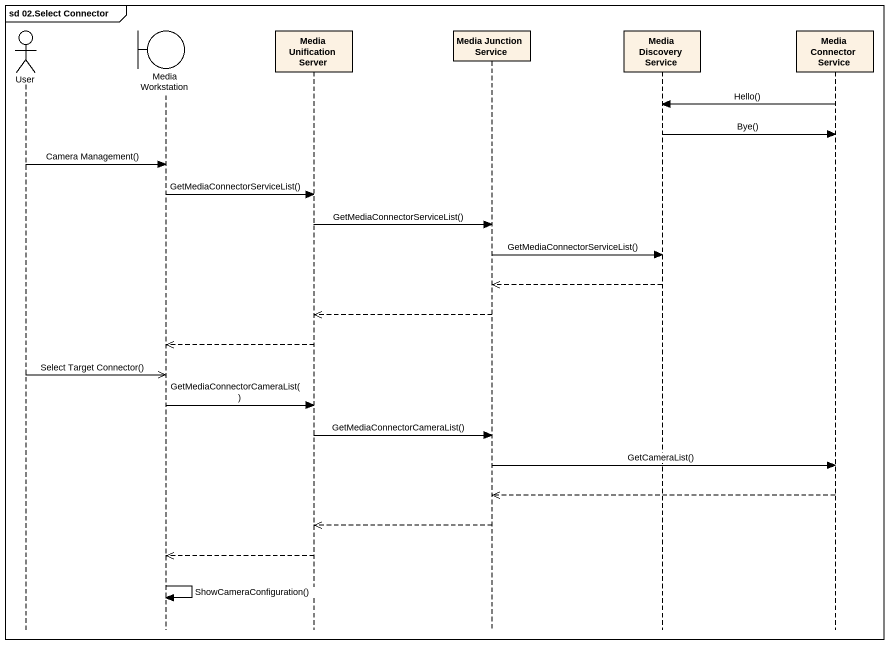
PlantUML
@startuml
mainframe sd 02.Select Connector
hide footbox
actor User
boundary "Media Workstation" as Media_Workstation
participant "Media Unification Server" as Media_Unification_Server
participant "Media Junction Service" as Media_Junction_Service
participant "Media Discovery Service" as Media_Discovery_Service
participant "Media Connector Service" as Media_Connector_Service

Media_Connector_Service -> Media_Discovery_Service : Hello()
Media_Discovery_Service -> Media_Connector_Service : Bye()
User -> Media_Workstation : Camera Management()
Media_Workstation -> Media_Unification_Server : GetMediaConnectorServiceList()
Media_Unification_Server -> Media_Junction_Service : GetMediaConnectorServiceList()
Media_Junction_Service -> Media_Discovery_Service : GetMediaConnectorServiceList()
Media_Discovery_Service -->> Media_Junction_Service
Media_Junction_Service -->> Media_Unification_Server
Media_Unification_Server -->> Media_Workstation
User ->> Media_Workstation : Select Target Connector()
Media_Workstation -> Media_Unification_Server : GetMediaConnectorCameraList()
Media_Unification_Server -> Media_Junction_Service : GetMediaConnectorCameraList()
Media_Junction_Service -> Media_Connector_Service : GetCameraList()
Media_Connector_Service -->> Media_Junction_Service
Media_Junction_Service -->> Media_Unification_Server
Media_Unification_Server -->> Media_Workstation
Media_Workstation -> Media_Workstation : ShowCameraConfiguration()
@enduml
